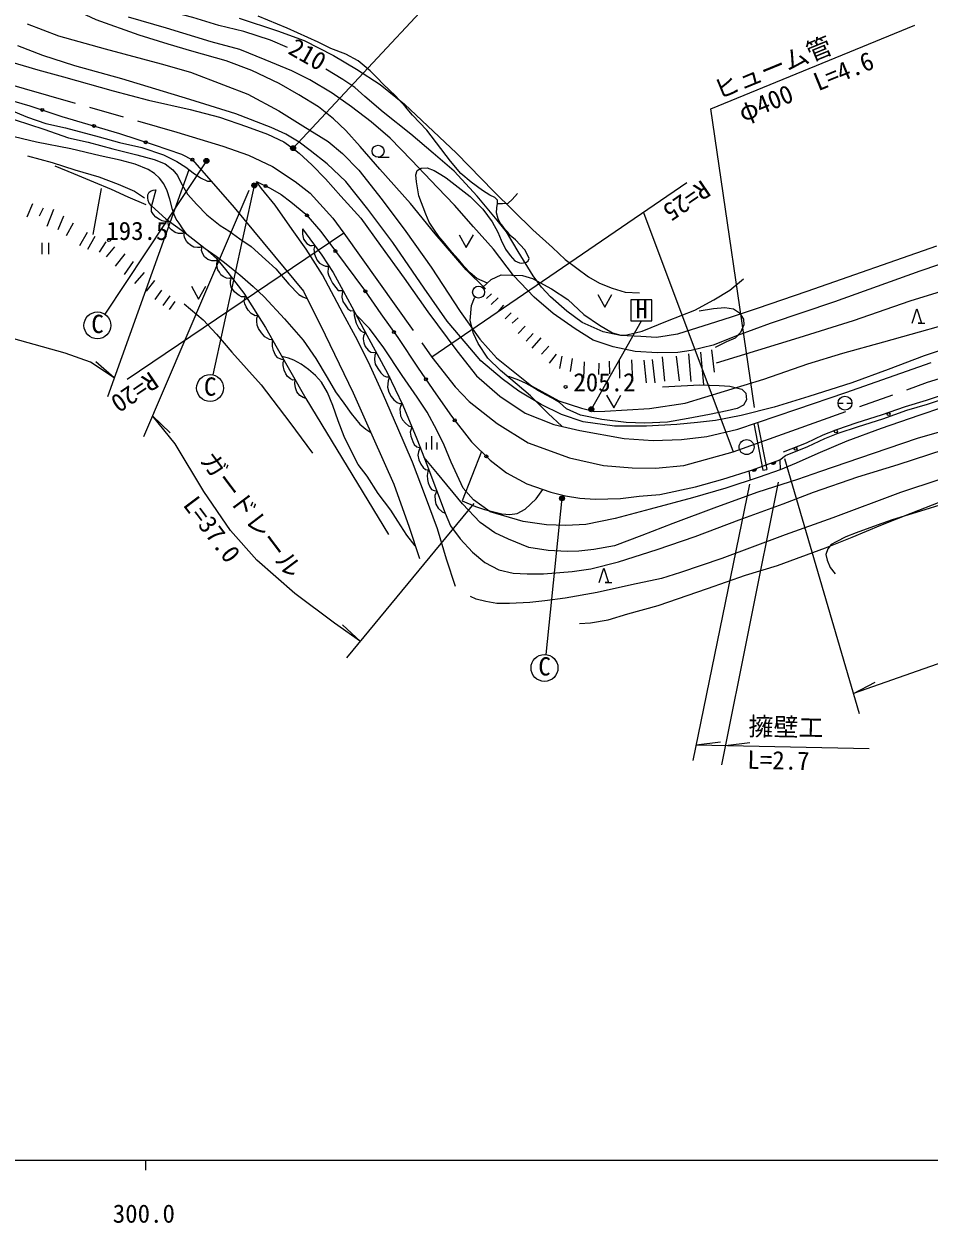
# Model space of a CAD drawing. Units: millimetres, scale not verified. Extents: x 40000 to 680000, y 20000 to 380000.
# Drawn here: x 355826 to 446572, y 198715 to 318894 of the extents above; entities that cross this region are included whole.
import ezdxf
from ezdxf.enums import TextEntityAlignment as Align

# ---------------------------------------------------------------- set-up
doc = ezdxf.new("R2010")
doc.units = ezdxf.units.MM
doc.header["$LTSCALE"] = 1000
doc.linetypes.add('CHAIN', pattern=[18.5, 12, -1.5, 3.5, -1.5])
for name, color, linetype, lineweight in [('M-BGD', 7, 'Continuous', 25), ('M-BGD-EXST', 7, 'Continuous', 25), ('M-BMK', 2, 'CHAIN', 13), ('M-BMK-SRVR', 3, 'Continuous', 25), ('M-STR-HTXT', 7, 'Continuous', 13), ('M-STR-STRC', 7, 'Continuous', 25), ('M-TTL-BAND', 7, 'Continuous', 25)]:
    doc.layers.add(name, color=color, linetype=linetype, lineweight=lineweight)
doc.styles.add('ＭＳ ゴシック', font='')
doc.styles.get('ＭＳ ゴシック').set_extended_font_data('MS Gothic')

msp = doc.modelspace()

# ---------------------------------------------------------------- hatches: boundary and pattern name
at = {"layer": 'M-BGD'}
for points in [[(429324, 274374), (428736, 274162, 0.84072)], [(431258, 275069), (430669, 274857, 0.84072)]]:
    msp.add_hatch(color=256, dxfattribs=at).paths.add_polyline_path(points)
at = {"layer": 'M-BGD-EXST'}
for points in [[(373895, 305052, 1), (374334, 305291, 0.41421), (373995, 305391, 0.41421)], [(378701, 302593, 1), (379141, 302832, 0.41421), (378801, 302932, 0.41421)], [(412496, 280157, 1), (412935, 280396, 0.41421), (412596, 280496, 0.41421)], [(409552, 271232, 1), (409991, 271471, 0.41421), (409652, 271571, 0.41421)]]:
    msp.add_hatch(color=256, dxfattribs=at).paths.add_polyline_path(points)
at = {"layer": 'M-STR-STRC'}
msp.add_hatch(color=256, dxfattribs=at).paths.add_polyline_path([(383055, 306437, 1), (382555, 306456, 0.41421), (382796, 306197, 0.41421)])

# ---------------------------------------------------------------- linework, layer by layer
at = {"layer": 'M-BGD'}
for p, q in [((391330, 305543), (392453, 305543)), ((362754, 297783), (363589, 302399)), ((356132, 299569), (356699, 300905)), ((357399, 299663), (357800, 300481)), ((358139, 298633), (358807, 300316)), ((359238, 298305), (359812, 299661)), ((360090, 297681), (360793, 298948)), ((357617, 296948), (357617, 295830)), ((358283, 296948), (358283, 295830)), ((361437, 296701), (362210, 298018)), ((362220, 296334), (362973, 297612)), ((364030, 297051), (363377, 296025)), ((364103, 295543), (364925, 296554)), ((365000, 294621), (365960, 295840)), ((365910, 293771), (366810, 295081)), ((366953, 292873), (367924, 293970)), ((368114, 292124), (368944, 293190)), ((368964, 291286), (369643, 292225)), ((369782, 290673), (370493, 291645)), ((370419, 290289), (370983, 291074)), ((402208, 291369), (402716, 291863)), ((402683, 290788), (403371, 291449)), ((403375, 290040), (403953, 290717)), ((404078, 289335), (404676, 289946)), ((404778, 288890), (405388, 289450)), ((405365, 287870), (406064, 288620)), ((445477, 288907), (446143, 288907)), ((445810, 288907), (445477, 288907)), ((406179, 287107), (406891, 287857)), ((406764, 286395), (407680, 287438)), ((407718, 285798), (408468, 286599)), ((424748, 286229), (425013, 283995)), ((408532, 284882), (409219, 285811)), ((409543, 284357), (409785, 285589)), ((410795, 285367), (410603, 284054)), ((412004, 285018), (411940, 283383)), ((413448, 284890), (413416, 283752)), ((414516, 285085), (414539, 283840)), ((415494, 285181), (415532, 283400)), ((416865, 283095), (416758, 285217)), ((417965, 285187), (418209, 282912)), ((418820, 285278), (419095, 282912)), ((419828, 285523), (420058, 283095)), ((421219, 285614), (421509, 283141)), ((422443, 285830), (422700, 283065)), ((423655, 285989), (423958, 282714)), ((384086, 281358), (392373, 267722)), ((437446, 280882), (437971, 280882)), ((438321, 280882), (438846, 280882)), ((429002, 278834), (429920, 274168)), ((429385, 278962), (430312, 274245)), ((396189, 276253), (396189, 276950)), ((396723, 276253), (396723, 277581)), ((397256, 276253), (397256, 276950)), ((428662, 273182), (428537, 274106)), ((429920, 274168), (430312, 274245)), ((431606, 275195), (431641, 274214)), ((414109, 262907), (414775, 262907)), ((414442, 262907), (414109, 262907))]:
    msp.add_line(p, q, dxfattribs=at)
for points in [[(382255, 316551), (380558, 317270), (377868, 318124), (375375, 318754), (372767, 319532), (369026, 320522), (365720, 321531), (363048, 322540), (360739, 323706), (358802, 325070), (357612, 326307), (356739, 327877), (355914, 329828)], [(402113, 292353), (400160, 294240), (397043, 297848), (394571, 300898), (391522, 304331), (389528, 306626), (388105, 308211), (386860, 309375), (385344, 310587), (383398, 311799), (381404, 312931), (378670, 314232), (376099, 315216), (372663, 316180), (370273, 316886), (367375, 317770), (363065, 319313), (360054, 320699), (356652, 322417), (354079, 324077)], [(402292, 292928), (401236, 293394), (400571, 293946), (399973, 294585), (399409, 295272), (398735, 296032), (398014, 296893), (397431, 297599), (396925, 298317), (396467, 299026), (396121, 299842), (395420, 301667), (395171, 303080), (395103, 303781), (395260, 304200), (395643, 304452), (396237, 304470), (396951, 304214), (397638, 303812), (398156, 303467), (400579, 301590), (401830, 300340), (402779, 299061), (403354, 298012), (403656, 297236), (404101, 296331), (404576, 295685), (405026, 295170), (405515, 294963), (405759, 294926), (406209, 295008), (406390, 295167), (406469, 295396), (406362, 295696), (406052, 296250), (405563, 296759), (405122, 297262), (404574, 297702), (404333, 298026), (404089, 298295), (403846, 298629), (403545, 298997), (403386, 299370), (403207, 299949), (403231, 300482), (403302, 300898), (403309, 301243), (403048, 301518), (402547, 301751), (401792, 302216), (400677, 303022), (399633, 303905), (398601, 305147), (396213, 308242), (394790, 309746), (394078, 310577), (393071, 311706), (391848, 312856), (391224, 313484), (390548, 314187), (389336, 315188), (388087, 315877), (386588, 316426), (385330, 317068), (382208, 318480), (379312, 319677)], [(356131, 318899), (359296, 317718), (363950, 316386), (369588, 314901), (372513, 314078), (375843, 312786), (378264, 311850), (381374, 310173), (383795, 308688), (386327, 307112), (387778, 305928), (389405, 304249), (391730, 301276), (394129, 298103), (396653, 294532), (399556, 290092), (401522, 287318), (403212, 285434), (406703, 282617), (409456, 281129), (411734, 280377), (413021, 280042), (414055, 280090), (418541, 280350), (422119, 280904), (430009, 283295), (434432, 284838), (437936, 285906), (442032, 287034), (451099, 289591)], [(451267, 296008), (445661, 294102), (437092, 291040), (430658, 288881), (427371, 287663), (424919, 286694), (422726, 286157), (421384, 285971), (419342, 285942), (417115, 286080), (414888, 286529), (412903, 287202), (411091, 288323), (408877, 289884), (406976, 291500), (404906, 293693), (402900, 296321), (400906, 298551), (398991, 300721), (397294, 302516), (394690, 305246), (392538, 307437), (390625, 309090), (388652, 310603), (386726, 311965), (384497, 313297), (382679, 314190), (380000, 315312), (377466, 316325), (374589, 317103), (370104, 318460), (366319, 319585)], [(377390, 319466), (381241, 318208), (383908, 317227), (386877, 315743), (389161, 314359), (391542, 312827), (393963, 310871), (399186, 305950), (402920, 302091), (406838, 298273), (408832, 296489), (410099, 295281), (412429, 293548), (413546, 292911), (414817, 292401), (416121, 292016), (417540, 291931)], [(450253, 287052), (446098, 285641), (442476, 284256), (438827, 282925), (434525, 281563), (431036, 280472), (427733, 279647), (425153, 279139), (423355, 278934), (421269, 278755), (418228, 278589), (415052, 278589), (411885, 279023), (409731, 279764), (407675, 280770), (405437, 282085), (403787, 283340), (401633, 285137), (400150, 286856), (398273, 289108), (395964, 292411), (392803, 296988), (390289, 300322), (388093, 303108), (386232, 304883), (384516, 306197), (383417, 307043), (382094, 307843), (380618, 308529), (377072, 309893), (372454, 311313), (365645, 313397), (360928, 314700), (357728, 315742), (355216, 316713)], [(354276, 315156), (357219, 314308), (359777, 313583), (364757, 312192), (368303, 311267), (372502, 310322), (375421, 309538), (378136, 308628), (380255, 307844), (381887, 307075), (382813, 306403), (383426, 305956), (384672, 304776), (386050, 303369), (387608, 301644), (389596, 299445), (391569, 296676), (393954, 293429), (396335, 290051), (399211, 286131), (401201, 283621), (403526, 281599), (406084, 279902), (408944, 278764), (411572, 278136), (416005, 277350), (418916, 277139), (421757, 277233), (424292, 277538), (427400, 278298), (433308, 280276), (438219, 281943), (446772, 284969)], [(447327, 296610), (434329, 292071), (429349, 290392), (426720, 289510), (424524, 288809), (422706, 288233), (421342, 287819), (420324, 287622), (419236, 287484), (417672, 287574), (415647, 287661), (413884, 288054), (411800, 288986), (410241, 290108), (408627, 291548), (407713, 292526), (406879, 293650), (405362, 296091), (404219, 298050), (403262, 299238), (401277, 301640), (398958, 304126), (396864, 305957), (394620, 307845), (391831, 310060), (390018, 311613), (389002, 312522), (387788, 313323), (386078, 314353)], [(353061, 311683), (354333, 310334), (356195, 309557), (358020, 308907), (359997, 308486), (363363, 307592), (365420, 307030), (367652, 306501), (369805, 305762), (371154, 305120), (372062, 304558), (372779, 303981), (373526, 303459), (374241, 303133), (374456, 303137), (374612, 303137)], [(353769, 311451), (356426, 310697), (359607, 309632), (365394, 307924), (368863, 306769), (371630, 305840), (372721, 305293), (376912, 300515), (383838, 292114), (386037, 287721), (388819, 281937), (390849, 277404), (392919, 272768), (394438, 268460), (395468, 265309)], [(353507, 309746), (357826, 308336), (360299, 307468), (362270, 307034), (364743, 306382), (367140, 305794), (368894, 305326), (369966, 304870), (370743, 304286), (371204, 303706), (371552, 303000), (372215, 301848), (373151, 300800), (374170, 299781), (375492, 298698), (376370, 298167), (377479, 297371), (378618, 296580), (380027, 295302), (381068, 294337), (382374, 292804), (383370, 291778), (383798, 291530), (384202, 291387)], [(372087, 297880), (371749, 298375), (371371, 298916), (371101, 299341), (370887, 299782), (370710, 300293), (370435, 301334), (370190, 302168), (369839, 302870), (369409, 303452), (368906, 303902), (368273, 304307), (366989, 304832), (365483, 305252), (363463, 305683), (360526, 306376), (357079, 307035), (354152, 307759), (352754, 308184), (351476, 308419)], [(356184, 305689), (358654, 305006), (360933, 304284), (363326, 303563), (365283, 302823), (366896, 302130), (367924, 301484)], [(358936, 304674), (360789, 303912), (362794, 303064), (364566, 302324), (366236, 301583), (368057, 300805)], [(399107, 262506), (398188, 265261), (397292, 268284), (396081, 271532), (394795, 274960), (393300, 278373), (391860, 281701), (390379, 285008), (389056, 287580), (387820, 289847), (385751, 293754), (384123, 296311), (382727, 298302), (381001, 300743), (379644, 302410), (379148, 303092)], [(379148, 303092), (380513, 302429), (381597, 301812), (382587, 301074), (384089, 299843), (385601, 298083), (387054, 296131), (389974, 292220), (391601, 289837), (393302, 287472), (395359, 284393), (397133, 281825), (398704, 279572), (400703, 276998), (402570, 275169), (404215, 273894), (406248, 272804), (408651, 271973), (410137, 271599), (411545, 271354), (413106, 271250), (415644, 271336), (417500, 271552), (419593, 271746), (423160, 272505), (425899, 273265), (428878, 274214), (431606, 275195), (432177, 275647), (434436, 276540), (436111, 277335), (437452, 277881), (439490, 278566), (441946, 279331), (444343, 280175), (446431, 280804), (448795, 281583)], [(384086, 281358), (383814, 281459), (383501, 281662), (383200, 282024), (383035, 282435), (382991, 282862), (383032, 283214), (382799, 283193), (382563, 283330), (382250, 283565), (382086, 283834), (381916, 284179), (381800, 284680), (381811, 284982), (381903, 285202), (381592, 285283), (381268, 285431), (381049, 285689), (380845, 286168), (380746, 286552), (380746, 286985), (380771, 287186), (380428, 287264), (379967, 287539), (379648, 287935), (379357, 288379), (379209, 288714), (379171, 289103), (379176, 289415), (379277, 289677), (379017, 289646), (378589, 289889), (378315, 290196), (378090, 290541), (377958, 290831), (377916, 291116), (377957, 291427), (378075, 291597), (377889, 291537), (377623, 291562), (377415, 291669), (377129, 291873), (376918, 292052), (376754, 292284), (376610, 292527), (376546, 292860), (376518, 293141), (376633, 293493), (376399, 293394), (376127, 293420), (375806, 293568), (375556, 293766), (375419, 294004), (375257, 294261), (375180, 294493), (375159, 294796), (375188, 295085), (375253, 295254), (374995, 295155), (374656, 295168), (374268, 295300), (373935, 295565), (373770, 295871), (373629, 296199), (373692, 296624), (373446, 296487), (373208, 296482), (372850, 296534), (372521, 296721), (372280, 296933), (372116, 297129), (371917, 297477), (371902, 297732), (371932, 297999), (371729, 297883), (371329, 297879), (370982, 297990), (370615, 298269), (370381, 298503), (370313, 298737), (370292, 298998), (370314, 299166), (370158, 299092), (369946, 299113), (369670, 299167), (369431, 299293), (369049, 299539), (368804, 299806), (368627, 300110), (368597, 300393), (368622, 300662), (368392, 300920), (368289, 301190), (368242, 301481), (368242, 301765), (368365, 302021), (368580, 302181), (368780, 302236), (369056, 302277)], [(369056, 302277), (368622, 300662), (370039, 299363), (371976, 297967), (373978, 296401), (375144, 295393), (376018, 294274), (377878, 291912), (380037, 288463), (381222, 286400), (384086, 281358)], [(403302, 300898), (403817, 300884), (404374, 300942), (404790, 301314), (405299, 301911)], [(500413, 301783), (498458, 302097), (495797, 302410), (493471, 302552), (491191, 302650), (488561, 302478), (485617, 302221), (482829, 301764), (479192, 301069), (475946, 300377), (472677, 299495), (468685, 298330), (461372, 296208), (455896, 294582), (450050, 292792), (444646, 291097), (438955, 289139), (433521, 287438), (425217, 284908)], [(383759, 298368), (385705, 295735), (386829, 293968), (387815, 292147), (388699, 290556), (390218, 287709), (392289, 283909), (393815, 280677), (395202, 277325), (396211, 274753), (398073, 269847)], [(383759, 298368), (383759, 297825), (383869, 297314), (384185, 296896), (384508, 296691), (384720, 296676), (384985, 296709), (384899, 296310), (384939, 295820), (385196, 295258), (385453, 294921), (385814, 294721), (386073, 294635), (386408, 294631), (386328, 294438), (386307, 293983), (386353, 293737), (386566, 293307), (386751, 292912), (387098, 292471), (387345, 292197), (387528, 292177), (387799, 292176), (387718, 291866), (387688, 291496), (387783, 291091), (388016, 290734), (388296, 290359), (388588, 290150), (388911, 290160), (388919, 289684), (389147, 288907), (389409, 288364), (389611, 288126), (389824, 287996), (390065, 287995), (389877, 287651), (389834, 287323), (389887, 286933), (390041, 286562), (390326, 286205), (390606, 286012), (390890, 285969), (391142, 286014), (390994, 285686), (390956, 285277), (391032, 284800), (391297, 284368), (391593, 283914), (391903, 283634), (392170, 283535), (392474, 283516), (392342, 283111), (392280, 282492), (392397, 281990), (392638, 281571), (392921, 281211), (393258, 280949), (393466, 280848), (393730, 280857), (393581, 280583), (393515, 280295), (393566, 279619), (393770, 279211), (394082, 278880), (394373, 278618), (394705, 278527), (394637, 278297), (394558, 277969), (394602, 277573), (394800, 277033), (394961, 276754), (395223, 276506), (395342, 276465), (395548, 276444), (395437, 276214), (395382, 276017), (395327, 275663), (395417, 275207), (395610, 274763), (395848, 274455), (396099, 274256), (396256, 274208), (396418, 274209), (396317, 274046), (396254, 273651), (396280, 273245), (396359, 272905), (396529, 272492), (396699, 272243), (396961, 272125), (397221, 272092), (397037, 271645), (397070, 271149), (397117, 270772), (397368, 270363), (397772, 269999), (398073, 269847)], [(399458, 297769), (400174, 296474), (400889, 297769)], [(373978, 296401), (375089, 295635), (375942, 294991), (376787, 294288), (377485, 293736), (378812, 292593), (379916, 291532), (381931, 289348), (383803, 287218), (385101, 285365), (386239, 283451), (387061, 282034), (387896, 280888), (388623, 279864), (389514, 278796), (390091, 278275), (390602, 277956)], [(401809, 292466), (402676, 293296), (403679, 293762), (405821, 293670), (406817, 293383), (408713, 292344), (410341, 291264), (411954, 289778), (413526, 288698), (414819, 287933), (415680, 287712), (416257, 287736), (417819, 288096), (420342, 289147), (423103, 290196), (424998, 291248), (426585, 292220), (427962, 293353)], [(372622, 292604), (373338, 291309), (374054, 292604)], [(371883, 290840), (373788, 289249), (375133, 287816), (376679, 286001), (379623, 282718), (382473, 278938), (384760, 275892)], [(409765, 278567), (408387, 279845), (406629, 281624), (405271, 282775), (403608, 284148), (402323, 285388), (401350, 286872), (400890, 287871), (400552, 289179), (400690, 290683), (401007, 291437), (401069, 291524)], [(413350, 291791), (414066, 290496), (414781, 291791)], [(450297, 281241), (445539, 279653), (441770, 278365), (438317, 277077), (435416, 275859), (433245, 274865), (431641, 274214), (429524, 273463), (426204, 272382), (422850, 271393), (418609, 270264), (415097, 269320), (412171, 268735), (410168, 268622), (408210, 268690), (405869, 269027), (402557, 270003), (400885, 271214), (399871, 272358), (398651, 274981), (397956, 276668), (397228, 278189), (396252, 279991), (395261, 281491), (393748, 283673), (391904, 286421), (390463, 288361), (389160, 289692)], [(423528, 290148), (424963, 290381), (426082, 290481), (426967, 290340), (427557, 289935), (427954, 289297), (427997, 288728), (427670, 287962), (427131, 287415), (426259, 287023), (425139, 286452)], [(444870, 288907), (445340, 290345), (445810, 288907)], [(431974, 275997), (434276, 276908), (435950, 277701), (437312, 278256), (439366, 278946), (441820, 279710), (444219, 280556), (446311, 281185), (448673, 281964), (450974, 282685), (452581, 283139), (455603, 283971), (458476, 284799), (460872, 285259), (462812, 285613), (472572, 287252)], [(395053, 266579), (394218, 267659), (393326, 269058), (392619, 270161), (391349, 271842), (390228, 273557), (389335, 274729), (388757, 275849), (387931, 277538), (387336, 279113), (386793, 280670), (386268, 281948), (385673, 282980), (385042, 283645), (384343, 284265), (383612, 284806), (382899, 285185), (382347, 285393), (381691, 285575)], [(419837, 282540), (421728, 282620), (423603, 282716), (425525, 282652), (426599, 282588), (427803, 282299), (428220, 281882), (428266, 281227), (427955, 280672), (427340, 280361), (426327, 280136), (424560, 279746), (422429, 279341), (420349, 278988), (418062, 278894), (416206, 278965), (413771, 279253), (411624, 279684), (410236, 280326), (409536, 280951), (408849, 281345), (408155, 281720), (407414, 282109), (406772, 282510), (406185, 282875), (405436, 283194), (404813, 283430), (404424, 283558)], [(414239, 281702), (414955, 280407), (415671, 281702)], [(450486, 278807), (445392, 277334), (440966, 275840), (435697, 274054), (433393, 273242), (429405, 271966), (425259, 270450), (420890, 268820), (417788, 267634), (415050, 266581), (412963, 266218), (411451, 266064), (410302, 266007), (408391, 266113), (406434, 266432), (404404, 267256), (403033, 267885), (401569, 268944), (399779, 270785), (397304, 273845), (395938, 275449)], [(398073, 269847), (398580, 268602), (399569, 267305), (400791, 265957), (402042, 264903), (403434, 264187), (404881, 263864), (406273, 263780), (407931, 263766), (410778, 264019), (412673, 264293), (415430, 264992), (419297, 266212), (423135, 267529), (427533, 269189), (431937, 270796), (434988, 271955), (439422, 273501), (443471, 274744), (448102, 276236)], [(401689, 276032), (399759, 271114), (401090, 270532), (401996, 270217), (403742, 269801), (404539, 269744), (405268, 269837), (406089, 270256), (407191, 271294), (407855, 272249)], [(447645, 273251), (443699, 271924), (436932, 269379), (432153, 267684), (425796, 265314), (421659, 263927), (419732, 263311), (416726, 262669), (413282, 261898), (410102, 261341), (408064, 261062), (406556, 260898), (404521, 260809), (403230, 260817), (402133, 261002), (401151, 261234), (400587, 261504)], [(411537, 258796), (412617, 258882), (414410, 259184), (416375, 259789), (419421, 260609), (424347, 262300), (428164, 263651), (431369, 264610), (436197, 266382), (438857, 267472), (441736, 268649), (444775, 269852), (447697, 270985)], [(447644, 270676), (446164, 270212), (442876, 269203), (441370, 268658), (439278, 267898), (438234, 267479), (437247, 266997), (436772, 266727), (436425, 266274), (436238, 265719), (436363, 265164), (436662, 264416), (437149, 263787)], [(413502, 262907), (413972, 264345), (414442, 262907)]]:
    msp.add_lwpolyline(points, dxfattribs=at)
for centre, radius in [((357655, 310285), 150), ((362846, 308676), 150), ((368032, 307045), 150), ((391330, 306143), 600), ((372721, 305293), 150), ((380051, 302653), 150), ((384209, 299704), 150), ((364346, 297239), 150), ((387054, 296131), 150), ((390047, 292113), 150), ((401413, 292016), 600), ((392912, 288014), 150), ((396127, 283281), 150), ((410132, 282518), 150), ((438146, 280882), 700), ((399020, 279166), 150), ((442513, 279796), 150), ((437231, 278061), 150), ((433185, 276315), 150), ((402186, 275545), 150)]:
    msp.add_circle(centre, radius, dxfattribs=at)
at = {"layer": 'M-BGD-EXST'}
for p, q in [((374114, 305172), (363939, 289806)), ((378921, 302713), (374774, 283719)), ((418783, 291233), (416683, 291233)), ((416683, 291233), (416683, 289133)), ((418783, 289133), (418783, 291233)), ((412715, 280276), (417733, 289133)), ((416683, 289133), (418783, 289133)), ((409771, 271351), (408154, 255697))]:
    msp.add_line(p, q, dxfattribs=at)
for centre, radius in [((374114, 305172), 250), ((378921, 302713), 250), ((363193, 288681), 1350), ((374486, 282401), 1350), ((412715, 280276), 250), ((409771, 271351), 250), ((408016, 254354), 1350)]:
    msp.add_circle(centre, radius, dxfattribs=at)
at = {"layer": 'M-BMK'}
msp.add_lwpolyline([(349422, 314279), (371153, 308051), (375748, 306644), (378333, 305757), (380731, 304616), (383025, 303098), (384534, 301926), (386787, 299442), (387890, 297936), (396731, 285504), (399075, 282532), (400455, 281048), (403284, 278862), (406380, 276919), (410520, 275425), (413943, 274650), (416817, 274393), (419147, 274364), (421975, 274654), (426921, 276002), (446431, 282981), (451024, 284421)], dxfattribs=at)
at = {"layer": 'M-BMK-SRVR'}
msp.add_circle((428281, 276489), 750, dxfattribs=at)
at = {"layer": 'M-STR-HTXT'}
for p, q in [((372357, 304280), (364199, 281526)), ((422298, 302960), (396731, 285504)), ((378383, 302209), (367812, 277507)), ((417941, 299985), (426921, 276002)), ((387890, 297936), (366172, 283245)), ((364879, 283424), (363036, 285045)), ((368710, 279605), (370500, 277924)), ((439596, 249738), (432120, 275324)), ((431451, 272967), (425762, 244641)), ((422918, 245083), (428600, 272769)), ((388194, 255351), (400963, 270824)), ((389568, 257016), (387766, 258683)), ((438996, 251790), (441178, 252917)), ((423240, 246651), (425677, 246941)), ((423240, 246651), (440555, 246282)), ((426153, 246589), (428591, 246879))]:
    msp.add_line(p, q, dxfattribs=at)
for points in [[(429075, 280446), (424688, 310384), (445165, 318767)], [(364879, 283424), (362510, 284982), (359966, 285883), (353103, 287790), (342540, 290704), (340336, 290949), (336070, 290833), (332579, 290108), (329827, 289131), (326812, 287549), (324741, 285995), (322253, 283276), (313188, 271345), (310562, 268148), (308568, 266032), (304842, 262523), (300166, 258983), (296602, 256726)], [(389568, 257016), (386960, 258827), (383000, 261817), (379168, 265141), (376548, 268131), (373856, 272049), (370969, 276796), (368710, 279605)], [(475626, 264143), (473196, 263630), (465301, 261007), (438996, 251790)]]:
    msp.add_lwpolyline(points, dxfattribs=at)
at = {"layer": 'M-STR-STRC'}
msp.add_line((382805, 306446), (399886, 324750), dxfattribs=at)
msp.add_circle((382805, 306446), 250, dxfattribs=at)
at = {"layer": 'M-TTL-BAND'}
for p, q in [((40000, 205000), (579000, 205000)), ((368000, 205000), (368000, 204000))]:
    msp.add_line(p, q, dxfattribs=at)

# ---------------------------------------------------------------- texts
at = {"layer": 'M-BGD', "style": 'ＭＳ ゴシック'}
msp.add_text('210', height=1833, rotation=330.463, dxfattribs=at).set_placement((381917, 315500), align=Align.BOTTOM_LEFT)
for s, p in [('193.5', (364079, 296694)), ('205.2', (410907, 281521))]:
    msp.add_text(s, height=1833, dxfattribs=at).set_placement(p, align=Align.BOTTOM_LEFT)
at = {"layer": 'M-BGD-EXST', "style": 'ＭＳ ゴシック'}
msp.add_text('H', height=1833, dxfattribs=at).set_placement((417135, 288825), align=Align.BOTTOM_LEFT)
for p in [(362538, 287388), (373831, 281108), (407360, 253062)]:
    msp.add_text('C', height=1833, rotation=358.508, dxfattribs=at).set_placement(p, align=Align.BOTTOM_LEFT)
at = {"layer": 'M-STR-HTXT', "style": 'ＭＳ ゴシック'}
for s, rotation, p in [('ヒューム管', 22.262, (425672, 310787)), ('φ400  L=4.6', 22.262, (428144, 308551)), ('R=25', 214.322, (423499, 303780)), ('R=20', 214.077, (368168, 284595)), ('ガードレール', 306.936, (372952, 274836)), ('L=37.0', 306.936, (371257, 270354)), ('擁壁工', 358.779, (428452, 247045)), ('L=2.7', 358.779, (428331, 243701))]:
    msp.add_text(s, height=1833, rotation=rotation, dxfattribs=at).set_placement(p, align=Align.BOTTOM_LEFT)
at = {"layer": 'M-TTL-BAND', "style": 'ＭＳ ゴシック'}
msp.add_text('300.0', height=1833, dxfattribs=at).set_placement((367844, 198195), align=Align.BOTTOM_CENTER)

doc.saveas('drawing.dxf')
